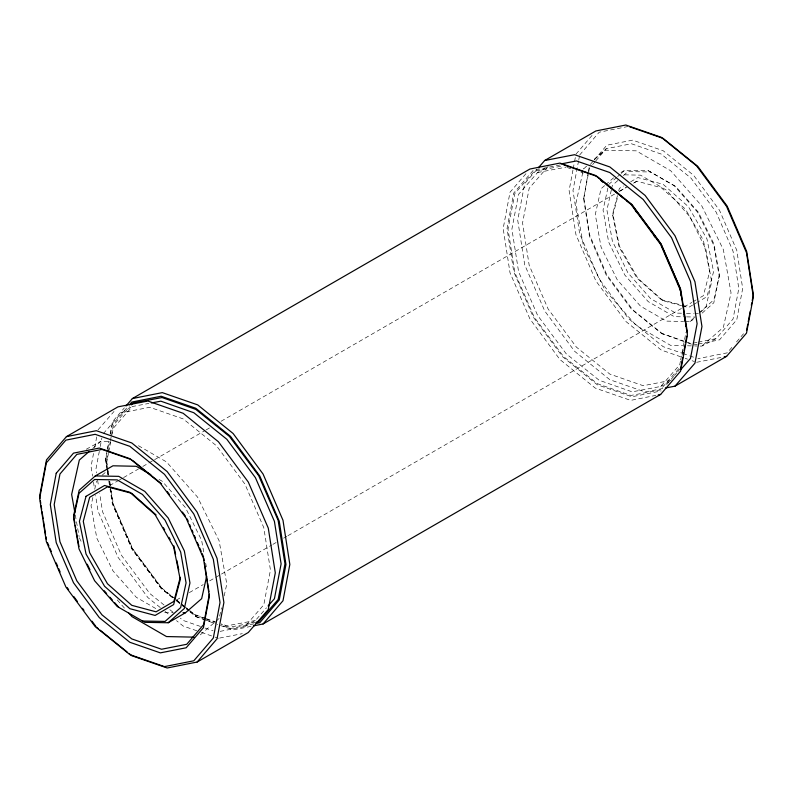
<?xml version="1.0" encoding="UTF-8"?>
<svg xmlns="http://www.w3.org/2000/svg" width="793" height="793" viewBox="0 0 793 793"><rect width="100%" height="100%" fill="white"/><g stroke="black" fill="none" stroke-linecap="round" stroke-linejoin="round"><path stroke-width="0.59" stroke-dasharray="3.96 2.97" d="M107.075 469.932L105.588 460.327L106.956 450.83M107.134 466.77L106.559 460.882L108.155 452.575M683.526 341.416L661.233 333.238L631.446 309.181L606.278 275.161L589.417 236.086L583.648 198.874L588.188 172.557M681.554 305.672L663.176 300.765L661.233 299.655L636.928 278.085L619.125 247.109L612.741 215.666L612.741 213.426L617.469 195.554M702.162 313.106L713.809 302.787L719.41 275.012L713.987 244.075L698.395 212.256L675.755 186.514L648.198 170.664L624.775 170.257L620.988 172.458M572.982 169.92L569.106 190.479L575.956 234.669L595.88 280.91L625.836 321.433L661.233 350.04L680.652 356.761M573.21 168.711L574.35 162.664M574.578 161.455L575.49 156.618M583.648 198.874L588.525 173.023M588.743 171.853L589.407 168.324L591.816 165.529M107.184 449.621L108.78 441.156M110.148 433.9L112.428 421.807L124.392 407.86M105.588 460.327L106.926 453.219M107.818 448.491L109.156 441.394M110.505 434.286L112.289 424.82L127.108 407.523M578.563 160.89L572.982 190.479L579.683 233.717L599.191 278.997L628.512 318.667L663.176 346.68L681.663 353.083M578.791 159.71L579.455 156.162M588.416 171.357L589.556 165.34M93.534 453.477L91.046 466.482L92.563 476.157M94.664 447.559L96.696 436.923M99.323 451.316L95.894 469.278L96.459 472.915M100.245 446.528L101.851 438.152M680.444 361.102L679.75 364.711L660.757 386.449L632.18 391.841L599.171 380.263L566.172 353.737L537.585 315.346L518.592 271.672L511.891 229.118L518.582 194.275L537.575 172.537L546.01 167.67M680.672 359.903L684.369 340.683M684.597 339.483L685.975 332.267M108.383 451.386L110.207 441.889M110.435 440.7L111.119 437.141M111.347 435.952L113.409 425.266L129.586 406.759M106.559 463.122L108.403 453.507M108.641 452.307L110.713 441.503M112.1 434.286L113.25 428.289L132.253 406.551L148.925 403.409M682.109 354.669L683.021 349.921M607.884 188.02L603.047 210.066L608.657 242.093L624.785 274.993L648.208 301.627L674.258 316.665L685.35 316.853M611.314 190.092L606.923 210.066L612.345 241.013L627.937 272.832L650.577 298.564L675.775 313.106L681.722 313.215M611.572 188.922L612.345 185.393L617.846 180.517M719.41 275.012L713.997 299.685L699.317 312.69M92.88 497.459L91.046 505.666L96.805 538.14L112.953 570.851L136.287 597.288L158.025 609.847M94.714 489.241L96.538 481.024M219.651 616.102L221.505 607.795M224.151 595.92L226.798 584.054L219.116 540.757L197.586 497.142L166.49 461.903L138.24 445.587M582.786 172.487L575.896 203.355L583.579 246.653L605.109 290.258L636.204 325.497L670.739 345.441L682.694 345.689M618.738 190.796L619.363 188.407L623.476 185.998M612.741 215.666L617.896 196.188M525.947 173.677L510.008 192.263L503.168 228.543L510.008 272.723L529.932 318.964L559.888 359.497L595.285 388.104L630.693 400.376L655.851 395.38M575.946 154.199L592.678 134.681M579.683 154.972L599.191 132.213L628.502 126.394M590.339 164.419L593.481 160.761M594.264 159.849L606.833 145.218L632.626 140.133L663.166 150.72L693.697 175.392L719.499 210.254L736.776 250.32L742.684 288.444L736.776 319.748L719.509 339.86L698.405 344.023M666.665 384.565L673.693 376.368M674.466 375.466L676.816 372.73M677.589 371.818L680.711 368.18M731.83 347.403L727.151 352.865L697.84 358.684M736.509 341.942L743.537 333.744M592.619 164.587L595.028 161.792M595.83 160.85L606.268 148.717L631.436 143.751L661.223 154.08L691.01 178.138L716.178 212.157L733.039 251.232L738.808 288.444L733.049 318.994L716.188 338.611L701.835 346.105L694.658 345.946M98.054 429.826L114.033 411.438M103.318 433.652L121.458 412.786L132.253 406.551M536.712 169.702L524.728 183.49L517.71 220.147L524.728 264.892L544.702 310.945L574.578 351.249L609.837 379.708L645.096 391.96L663.017 388.481M548.122 166.451L529.199 188.228L522.557 222.942L529.199 265.338L548.122 308.963L576.442 347.156L609.837 374.108L643.222 385.715L671.542 380.214L660.757 386.449M220.097 631.367L244.878 626.549L263.801 604.772L270.443 570.058L263.801 527.662L244.878 484.037L216.558 445.844L183.163 418.892L149.778 407.285L121.458 412.786M244.878 626.549L255.415 620.473L266.498 607.795M678.788 368.656L660.182 389.948L630.95 395.449L597.228 383.624L563.516 356.513L534.284 317.259L514.865 272.633L508.016 229.108L514.855 193.492L534.274 171.278L563.506 165.777M594.463 159.224L606.268 148.717M608.647 184.531L616.716 177.394M617.608 176.601L620.295 174.222M621.197 173.429L624.775 170.257M623.348 175.64L627.927 171.575L650.567 171.972M92.791 448.332L100.86 441.304L110.435 441.503M102.188 475.166L107.57 470.477M594.344 159.552L605.109 150.174L636.204 150.839L670.739 170.782L701.835 206.021L723.365 249.626L731.047 292.924L723.365 327.35L701.835 346.105M604.633 185.612L601.044 188.734L595.285 214.546L601.044 247.019L617.202 279.721L640.526 306.167L666.407 321.106L683.606 321.472M605.535 184.828L613.613 177.801M200.282 634.876L215.527 621.603M216.43 620.82L219.116 618.481M684.835 321.502L689.741 321.611L695.124 316.922M700.506 312.234L705.889 307.545L711.648 281.733L705.889 249.26L689.741 216.558L666.407 190.112L640.526 175.164L622.109 174.777M630.683 181.785L637.879 177.563L663.156 184.313L688.443 206.745L706.96 238.961L713.591 271.652L706.969 296.671L697.711 302.093M619.115 191.609L626.44 187.317M636.918 181.181L632.725 183.639L636.918 181.181L661.223 187.673L685.529 209.243L703.332 240.21L709.715 271.652L703.341 295.71L697.057 299.387M287.909 535.701L691.823 302.46M692.874 301.846L696.016 300.002M692.567 305.107L688.453 307.515L682.704 305.979M693.597 304.502L696.68 302.698M109.603 485.623L118.177 480.677M119.247 480.062L122.459 478.199M123.539 477.584L138.537 468.921M142.829 466.443L153.545 460.257M154.615 459.643L204.99 430.559M206.061 429.935L210.353 427.457M221.069 421.271L615.477 193.561M619.769 191.083L626.202 187.376M176.452 600.053L181.805 596.96M189.309 592.629L203.246 584.59M209.669 580.872L220.395 574.687M221.465 574.073L271.84 544.989M272.911 544.365L276.123 542.511M283.626 538.179L286.838 536.326M689.741 321.611L694.708 318.766M86.229 449.264L100.86 441.304M560.215 164.934L533.253 170.287L513.745 193.046L507.044 228.543L513.745 271.781L533.253 317.061L562.564 356.731L597.228 384.744L631.892 396.758L661.203 390.939M697.017 342.388L691.02 343.567L685.291 341.585M698.217 342.15L716.188 338.611M693.706 344.945L697.225 344.251M696.641 362.302L721.799 357.306M253.889 623.883L230.436 628.532L221.188 625.33M251.084 626.351L233.112 629.91L217.123 624.369M219.621 638.068L242.331 633.657M537.575 172.537L566.162 167.145M255.415 620.473L226.828 625.855L221.138 623.863M256.387 622.168L229.484 627.223L221.346 624.369M686.49 313.294L693.637 313.423M694.827 313.443L698.405 313.503M686.589 316.873L695.213 317.022M687.481 345.798L693.459 345.926M164.627 612.285L173.221 612.464M661.233 299.655L680.909 304.899M682.069 305.206L685.539 306.138M661.233 333.238L684.151 341.188M688.056 342.982L691.446 344.162M682.813 353.48L688.592 355.482M689.751 355.888L694.371 357.484M685.221 358.347L687.501 359.14M692.071 360.726L694.351 361.509M189.993 611.849L195.772 616.518L205.01 619.73M206.17 620.126L214.259 622.931M195.772 616.518L215.983 623.972M200.441 626.45L183.163 620.443L180.308 618.134M205.04 628.046L213.099 630.851M196.813 630.782L183.163 626.044L176.492 620.651M201.363 632.368L213.872 636.72M215.012 637.106L218.422 638.296M567.302 167.541L570.712 168.74M580.952 172.329L583.232 173.132M190.062 611.254L193.829 614.288L205.209 618.272M206.349 618.669L215.448 621.861M193.829 614.288L205.07 618.669M206.239 619.075L215.537 622.336M648.198 170.664L674.248 185.691L697.671 212.326L713.799 245.225L719.41 277.253M159.056 479.438L162.168 481.232L185.503 507.679L201.65 540.39L203.999 553.613M175.54 599.141L162.059 588.287L132.818 549.034L113.399 504.398L111.119 489.896M176.502 599.914L185.175 606.883M186.137 607.656L189.031 609.986M189.993 610.759L195.772 615.408M173.092 597.605L160.83 587.752L132.253 549.361L113.25 505.686L110.386 487.437M176.859 600.638L185.344 607.458M186.286 608.221L189.121 610.491M663.176 334.359L632.636 309.696L606.843 274.824L589.556 234.758L583.648 196.634M172.834 597.535L162.307 589.03L132.352 548.508L112.428 502.256L110.396 489.122M176.661 600.628L185.275 607.587M186.226 608.36L189.101 610.679M190.052 611.453L197.715 617.638M172.656 597.843L161.108 588.505L131.797 548.845L112.289 503.555L110.058 489.142M176.512 600.955L181.329 604.851M182.291 605.624L185.175 607.963M186.137 608.737L189.031 611.076M164.082 605.039L149.778 593.491L121.458 555.298L102.535 511.673L99.69 493.504M169.811 609.668L173.627 612.741M160.295 607.577L147.904 597.585L118.028 557.281L98.054 511.227L95.596 495.506M165.063 611.423L169.821 615.269M663.176 300.765L637.899 278.333L619.373 246.117L612.741 213.426M117.225 599.924L124.59 608.271M79.33 537.773L82.026 543.225M205.704 563.228L206.339 566.836M75.276 514.925L79.122 536.574M106.559 460.882L107.888 469.347M108.086 470.556L108.839 475.394M109.791 481.43L110.931 488.686M107.323 467.989L108.472 475.285M109.424 481.361L110.187 486.228M97.598 480.181L98.55 486.238M93.505 482.203L94.456 488.25M105.588 458.086L107.442 470.021M107.62 471.22L108.175 474.799M109.285 481.966L109.662 484.354M107.263 471.131L107.818 474.729M108.75 480.736L109.305 484.345M586.305 166.5L583.579 168.929L586.265 166.58"/><path stroke-width="1.19" d="M209.352 594.126L203.583 624.686L186.722 644.293L161.554 649.249L131.767 638.91L101.98 614.853L76.812 580.823L59.951 541.748L54.192 504.556L59.961 473.996L76.822 454.389L101.99 449.433L131.777 459.762M680.711 368.18L682.723 357.524M683.169 355.165L683.616 352.796M684.062 350.427L685.182 344.509M685.628 342.14L686.738 336.232M746.659 330.106L747.769 324.188M748.215 321.819L750.228 311.173M751.338 305.255L751.784 302.886M752.23 300.527L753.35 294.609L746.649 251.371L727.141 206.081L697.83 166.421L663.166 138.408L629.652 126.791M206.626 576.372L201.65 598.665L185.503 612.731L168.215 622.753L144.792 622.336L117.225 606.476L94.595 580.734L79.003 548.915L73.59 517.988L79.013 493.305L94.605 479.497L117.245 479.894L142.433 494.445L165.073 520.188L180.655 552.007L186.077 582.934L180.655 607.607L165.063 621.425L142.423 621.018M180.259 577.334L173.885 601.391L156.082 611.819L131.777 605.327L107.471 583.757L89.668 552.79L83.285 521.348L89.659 497.29L107.461 486.862L131.767 493.345L156.072 514.915M128.912 653.402L131.777 655.722L167.184 667.984L197.13 662.036L248.298 632.497L268.272 609.51L275.29 572.853L268.272 528.108L248.298 482.055L218.422 441.751L183.163 413.292L147.904 401.04L118.028 406.839L66.414 436.646L46.49 459.881L39.65 496.15L40.017 498.539M125.978 406.006L132.362 398.572L529.932 169.028L559.888 163.09L595.285 175.362L630.693 203.97L660.648 244.492L680.572 290.744L687.412 334.914L680.572 371.193L660.638 394.428L263.068 623.972L253.482 625.875M129.457 404.797L131.797 402.061L161.108 396.242L195.772 408.256L230.436 436.269L259.747 475.939L279.255 521.219L285.956 564.457L279.255 599.954L259.747 622.713L256.228 623.417M197.13 662.036L217.054 638.801L223.894 602.521L217.044 558.331L197.12 512.09L167.164 471.567L131.767 442.96L96.359 430.698L66.414 436.646M263.068 623.972L282.992 600.737L289.832 564.457L282.992 520.277L263.068 474.036L233.112 433.503L197.715 404.896L162.307 392.624L132.362 398.572M665.406 388.015L674.972 386.161L726.586 356.354L746.51 333.119L753.35 296.85L746.5 252.66L726.576 206.418L696.621 165.886L661.223 137.278L625.816 125.016L595.87 130.964L544.702 160.503L538.308 167.858M681.009 369.33L690.465 358.446L697.106 323.722L690.465 281.327L671.542 237.702L643.222 199.509L609.837 172.557L576.442 160.949L561.107 163.923M674.972 386.161L694.946 363.174L701.954 326.518L694.946 281.773L674.972 235.719L645.096 195.415L609.837 166.956L574.578 154.704L544.702 160.503M131.202 404.906L132.818 403.052L162.059 397.551L195.772 409.376L229.484 436.487L258.726 475.741L278.145 520.377L284.984 563.892L278.135 599.518L258.726 621.722L256.387 622.168M268.084 605.981L274.418 598.735L281.109 563.902L274.418 521.338L255.415 477.664L226.828 439.263L193.829 412.737L160.84 401.169L151.304 402.963M150.779 474.66L136.287 466.294L112.953 465.798L95.329 475.929L79.201 490.203L73.59 515.747L74.839 522.865M168.215 622.753L184.343 608.479L189.953 582.934L184.353 550.927L168.225 518.027L144.802 491.392L118.752 476.345L95.329 475.929M89.203 451.455L79.33 460.049L71.648 494.475L74.849 512.516M724.187 356.83L726.586 356.354M658.249 394.904L660.638 394.428M183.044 612.682L185.503 612.731M193.998 637.146L166.49 636.561L131.955 616.617L128.684 612.91M563.724 164.865L597.228 176.482L631.892 204.495L661.203 244.155L680.711 289.445L687.412 332.673M601.054 180.229L602.938 181.746M606.704 184.779L618.966 194.632M620.85 196.149L623.675 198.419M626.5 200.698L632.16 205.238L660.747 243.629L679.75 287.304L680.325 290.952M601.084 180.695L603.007 182.241M132.738 460.545L161.564 483.829M96.379 627.114L98.292 628.661M100.205 630.207L126.999 651.856M104.2 590.755L106.629 593.511M109.86 597.188L112.279 599.944M114.698 602.7L118.742 607.289M635.322 210.591L636.789 212.554M653.601 235.124L655.058 237.087M167.313 491.61L169.474 494.525M182.42 512.02L185.294 515.916M67.157 587.573L68.614 589.556M73.729 596.475L77.377 601.411M82.492 608.33L83.959 610.313M91.998 621.187L95.646 626.123M163.437 527.732L164.666 529.873M168.968 537.347L170.198 539.478M87.26 564.21L89.946 569.691M187.217 518.979L188.179 521.209M189.626 524.56L190.588 526.79M192.035 530.14L192.996 532.371M194.444 535.721L195.405 537.951M197.328 542.422L198.775 545.762M199.737 548.003L201.184 551.353M202.146 553.583L203.593 556.934M47.471 542.6L48.928 545.98M49.9 548.241L51.357 551.621M56.214 562.901L57.671 566.281M58.642 568.541L60.109 571.922M173.875 545.891L175.59 554.357M176.819 560.403L178.782 570.078M75.246 525.234L75.662 527.603M76.078 529.972L78.983 546.575M680.701 293.39L681.088 295.819M683.953 314.058L684.339 316.496M684.716 318.925L685.102 321.353M685.489 323.792L685.866 326.22M203.771 558.133L204.148 560.532M204.515 562.931L207.3 580.932M207.677 583.331L208.975 591.727M40.393 500.928L40.76 503.317M41.127 505.706L41.682 509.294M42.059 511.683L43.169 518.85M43.536 521.239L45.568 534.373M45.944 536.762L46.311 539.151M46.341 462.894L39.65 498.391L46.351 541.629L65.859 586.919L95.17 626.579L129.834 654.592L164.498 666.606L193.809 660.787L213.317 638.028L220.018 602.521L213.317 559.283L193.809 514.003L164.488 474.333L129.824 446.32L95.16 434.316L65.849 440.135L46.341 462.894M56.224 473.243L50.316 504.556L56.224 542.66L73.491 582.726L99.294 617.598L129.824 642.271L160.364 652.867L186.157 647.782L203.444 627.679L209.352 596.366L203.444 558.252L186.167 518.186L160.374 483.324L129.834 458.651L99.303 448.055L73.501 453.13L56.224 473.243M86.031 496.329L79.409 521.348L86.04 554.039L104.557 586.255L129.844 608.687L155.121 615.437L173.637 604.593L180.259 579.574L173.627 546.883L155.101 514.667L129.824 492.235L104.547 485.485L86.031 496.329"/></g></svg>
